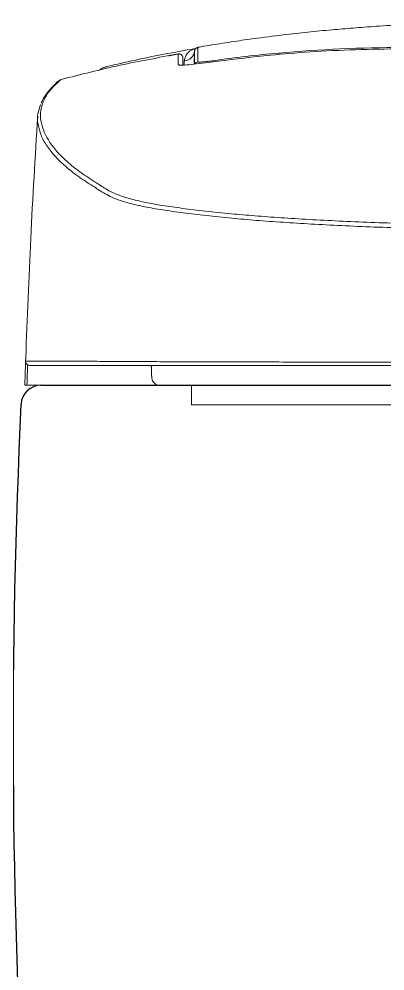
# Model space of a CAD drawing. Extents: x 2963 to 9049, y -570 to 1982.
# Drawn here: x 7612.2 to 7704.3, y 34.5 to 274 of the extents above; entities that cross this region are included whole.
import ezdxf

# ---------------------------------------------------------------- set-up
doc = ezdxf.new("R2010")
doc.units = 0
doc.header["$LTSCALE"] = 20
doc.header["$MEASUREMENT"] = 0
doc.layers.get('0').update_dxf_attribs({"linetype": 'CONTINUOUS'})
doc.layers.add('00_COMPONENTS', color=7, linetype='CONTINUOUS')

msp = doc.modelspace()

# ---------------------------------------------------------------- linework, layer by layer
at = {"color": 7, "linetype": 'Continuous', "lineweight": 15}
for p, q in [((7639.4, 181.87), (7639.4, 181.82)), ((7639.41, 181.87), (7639.41, 181.82)), ((7640.09, 181.87), (7640.09, 181.82)), ((7640.65, 181.87), (7640.65, 181.82)), ((7647.63, 181.78), (7656.67, 181.78)), ((7655.59, 180.87), (7655.59, 181.78)), ((7656.67, 181.78), (7677.71, 181.78)), ((7677.71, 181.78), (7691, 181.78)), ((7691, 181.78), (7717.32, 181.78)), ((7692.93, 176.87), (7690.94, 176.87)), ((7692.93, 176.87), (7690.94, 176.87)), ((7708.86, 176.87), (7692.93, 176.87)), ((7708.86, 176.87), (7692.93, 176.87))]:
    msp.add_line(p, q, dxfattribs=at)
at = {"color": 7, "linetype": 'Continuous', "lineweight": 15, "flags": 128}
msp.add_lwpolyline([(7677.66, 265.06), (7677.66, 265.14), (7677.65, 265.24), (7677.64, 265.31), (7677.64, 265.37), (7677.63, 265.39)], dxfattribs=at)
at = {"color": 7, "linetype": 'Continuous', "lineweight": 15}
for centre, radius, start, end in [((7653.67, 266.16), 2.74, 273.0442, 354.4422), ((7652.43, 264.2), 1, 359.9996, 100.2223), ((7659.38, 262.92), 1.86, 8.4167, 17.3652), ((7652.43, 261.48), 1, 62.5928, 99.479), ((7657.4, 262.19), 1, 98.5905, 153.9239), ((7614.85, 187.82), 1, 178.0463, 269.9997), ((7647.63, 183.78), 2, 185, 270)]:
    msp.add_arc(centre, radius, start, end, dxfattribs=at)
for points, knots in [([(7812.93, 273.95), (7809.19, 273.95), (7802.02, 273.95), (7791.73, 273.93), (7782.37, 273.9), (7773.93, 273.87), (7766.54, 273.84), (7760.16, 273.8), (7754.75, 273.77), (7750.15, 273.74), (7746.3, 273.71), (7741.81, 273.66), (7736.3, 273.57), (7729.75, 273.41), (7723.19, 273.2), (7716.7, 272.94), (7709.94, 272.61), (7703.33, 272.21), (7697.2, 271.77), (7691.47, 271.3), (7685.59, 270.74), (7679.19, 270.04), (7672.96, 269.26), (7666.9, 268.4), (7662.38, 267.7), (7659.11, 267.17), (7657.72, 266.93), (7657.21, 266.84)], [0, 0, 0, 0, 0.070455, 0.135104, 0.193948, 0.246989, 0.29423, 0.333385, 0.367403, 0.396306, 0.420078, 0.440185, 0.481122, 0.524531, 0.565128, 0.607203, 0.650633, 0.698182, 0.737901, 0.773078, 0.812433, 0.853317, 0.901758, 0.935931, 0.972857, 0.989809, 1, 1, 1, 1]), ([(7657.01, 266.64), (7653.67, 266.04), (7646.65, 264.76), (7639.08, 263.11), (7634.85, 262.13), (7634.25, 262)], [0, 0, 0, 0, 0.43844, 0.920898, 1, 1, 1, 1]), ([(7653.82, 263.42), (7653.82, 263.44), (7653.85, 263.82), (7654.04, 264.51), (7654.67, 265.49), (7655.57, 266.25), (7656.36, 266.45), (7656.68, 266.53)], [0, 0, 0, 0, 0.010605, 0.218097, 0.430239, 0.775199, 1, 1, 1, 1]), ([(7656.4, 265.89), (7656.37, 265), (7656.34, 264.05), (7656.29, 262.68), (7656.29, 262.6)], [0, 0, 0, 0, 0.942286, 1, 1, 1, 1]), ([(7656.44, 266.03), (7656.42, 266), (7656.4, 265.96), (7656.4, 265.9), (7656.4, 265.89)], [0, 0, 0, 0, 0.911054, 1, 1, 1, 1]), ([(7656.4, 262.62), (7656.4, 263), (7656.4, 263.91), (7656.4, 265.03), (7656.4, 265.73), (7656.4, 265.83), (7656.4, 265.87)], [0, 0, 0, 0, 0.239214, 0.560531, 0.790541, 1, 1, 1, 1]), ([(7656.46, 266.2), (7656.46, 266.18), (7656.43, 266.11), (7656.42, 266.07), (7656.42, 266.05), (7656.42, 266.04)], [0, 0, 0, 0, 0.125244, 0.724528, 1, 1, 1, 1]), ([(7657.22, 266.83), (7657.21, 266.83), (7657.08, 266.83), (7656.88, 266.72), (7656.66, 266.55), (7656.54, 266.38), (7656.48, 266.26), (7656.47, 266.22), (7656.46, 266.2)], [0, 0, 0, 0, 0.033516, 0.279485, 0.486779, 0.672906, 0.854685, 1, 1, 1, 1]), ([(7657.23, 266.72), (7657.23, 266.75), (7657.24, 266.82), (7657.24, 266.24), (7657.25, 265.1), (7657.25, 264.03), (7657.25, 263.18)], [0, 0, 0, 0, 0.12899, 0.41278, 0.533048, 1, 1, 1, 1]), ([(7708.49, 266.44), (7708.49, 266.44), (7704.64, 266.44), (7696.93, 266.31), (7685.93, 265.76), (7674.37, 264.84), (7666.69, 263.88), (7662.29, 263.34)], [0, 0, 0, 0, 0.000001, 0.249428, 0.498855, 0.713152, 1, 1, 1, 1]), ([(7652.26, 265.16), (7647.37, 264.27), (7637.46, 262.47), (7627.71, 259.99), (7622.76, 258.74)], [0, 0, 0, 0, 0.493187, 1, 1, 1, 1]), ([(7652.26, 265.16), (7652.33, 265.17), (7652.48, 265.19), (7652.69, 265.15), (7652.9, 265.07), (7653.08, 264.95), (7653.23, 264.79), (7653.34, 264.6), (7653.41, 264.39), (7653.42, 264.25), (7653.43, 264.18)], [0, 0, 0, 0, 0.1249972, 0.2499976, 0.3749978, 0.5000005, 0.6250002, 0.7500009, 0.8749981, 1, 1, 1, 1]), ([(7652.26, 262.47), (7652.26, 262.51), (7652.26, 262.73), (7652.26, 263.61), (7652.26, 264.56), (7652.26, 265.1), (7652.26, 265.16)], [0, 0, 0, 0, 0.043577, 0.217882, 0.91511, 1, 1, 1, 1]), ([(7653.43, 264.18), (7653.43, 263.78), (7653.43, 263.23), (7653.43, 262.56), (7653.43, 262.38)], [0, 0, 0, 0, 0.725518, 1, 1, 1, 1]), ([(7657.25, 263.18), (7657.25, 263.16), (7657.27, 263.15), (7657.36, 263.13), (7657.43, 263.12), (7657.61, 263.11), (7657.73, 263.12), (7658, 263.13), (7658.16, 263.14), (7658.52, 263.16), (7658.71, 263.18), (7659.14, 263.22), (7659.37, 263.25), (7659.85, 263.31), (7660.11, 263.34), (7660.62, 263.4), (7660.89, 263.44), (7661.15, 263.48)], [0, 0, 0, 0, 0.125, 0.125, 0.25, 0.25, 0.375, 0.375, 0.5, 0.5, 0.625, 0.625, 0.75, 0.75, 0.875, 0.875, 1, 1, 1, 1]), ([(7661.15, 263.48), (7663.89, 263.87), (7666.63, 264.22), (7672.13, 264.86), (7674.88, 265.14), (7677.63, 265.39)], [0, 0, 0, 0, 0.5, 0.5, 1, 1, 1, 1]), ([(7634.18, 261.94), (7633.93, 261.88), (7633.27, 261.72), (7632.67, 261.34), (7632.31, 261.1)], [0, 0, 0, 0, 0.391743, 1, 1, 1, 1]), ([(7634.18, 261.9), (7633.74, 261.81), (7633.22, 261.7), (7632.73, 261.27), (7632.65, 261.19)], [0, 0, 0, 0, 0.82964, 1, 1, 1, 1]), ([(7662.29, 263.34), (7661.5, 263.23), (7659.59, 262.98), (7656.76, 262.64), (7654.29, 262.4), (7652.76, 262.31), (7652.56, 262.39), (7652.49, 262.42)], [0, 0, 0, 0, 0.168116, 0.401638, 0.632952, 0.863969, 1, 1, 1, 1]), ([(7622.76, 258.74), (7621.82, 257.88), (7619.94, 256.17), (7618.35, 253.59), (7617.56, 251), (7617.58, 248.4), (7618.32, 245.81), (7619.68, 243.22), (7621.63, 240.64), (7624.22, 238.07), (7627.4, 235.5), (7630.48, 233.5), (7632.71, 232.07), (7634.04, 231.2), (7635.61, 230.34), (7637.68, 229.48), (7639.85, 228.76), (7641.78, 228.33), (7642.46, 228.18)], [0, 0, 0, 0, 0.0843051, 0.168646, 0.2530211, 0.3374148, 0.4217982, 0.5061317, 0.5902302, 0.6743286, 0.7584271, 0.8425254, 0.8709183, 0.8994035, 0.9278753, 0.9562596, 0.9845427, 1, 1, 1, 1]), ([(7622.81, 258.75), (7622.67, 258.7), (7622.51, 258.65), (7622.4, 258.56), (7622.39, 258.55), (7622.39, 258.55)], [0, 0, 0, 0, 0.8986449, 0.9942859, 1, 1, 1, 1]), ([(7622.43, 258.57), (7622.45, 258.59), (7622.54, 258.67), (7622.66, 258.71), (7622.76, 258.74)], [0, 0, 0, 0, 0.1758953, 1, 1, 1, 1]), ([(7622.43, 258.58), (7622.29, 258.47), (7621.84, 258.16), (7621.33, 257.6), (7620.45, 256.76), (7619.31, 255.44), (7618.32, 254.05), (7617.91, 253.12), (7617.75, 252.76)], [0, 0, 0, 0, 0.047626, 0.151654, 0.274531, 0.534631, 0.818453, 1, 1, 1, 1]), ([(7617.37, 246.05), (7617.22, 246.52), (7616.8, 247.86), (7616.78, 249.99), (7617.37, 251.64), (7617.65, 252.42)], [0, 0, 0, 0, 0.225373, 0.630853, 1, 1, 1, 1]), ([(7616.9, 249.48), (7616.27, 239.24), (7615.04, 219), (7614.27, 198.74), (7613.88, 188.72)], [0, 0, 0, 0, 0.505568, 1, 1, 1, 1]), ([(7812.93, 220.28), (7805.73, 220.29), (7791.33, 220.3), (7772.14, 220.42), (7755.34, 220.56), (7740.95, 220.72), (7728.4, 220.9), (7717.78, 221.12), (7709.04, 221.36), (7700.52, 221.66), (7692.4, 222.02), (7684.8, 222.42), (7677.67, 222.86), (7671.04, 223.36), (7664.61, 223.94), (7658.48, 224.57), (7652.67, 225.29), (7647.59, 226.03), (7643.2, 226.82), (7639.71, 227.64), (7637.06, 228.49), (7635.05, 229.34), (7633.48, 230.2), (7632.16, 231.06), (7629.96, 232.46), (7626.93, 234.41), (7623.7, 236.98), (7620.99, 239.61), (7618.99, 242.27), (7617.77, 244.42), (7617.47, 245.66), (7617.37, 246.05)], [0, 0, 0, 0, 0.045708, 0.091417, 0.12226, 0.153108, 0.183927, 0.203525, 0.223123, 0.243303, 0.263483, 0.283067, 0.30265, 0.32281, 0.342974, 0.366582, 0.39019, 0.414353, 0.438516, 0.463245, 0.487996, 0.512833, 0.537745, 0.562669, 0.587513, 0.660767, 0.734021, 0.812707, 0.891393, 0.966592, 1, 1, 1, 1]), ([(7642.46, 228.18), (7642.98, 228.05), (7644.59, 227.67), (7648.25, 227.05), (7653.25, 226.32), (7659.04, 225.62), (7665.14, 224.99), (7671.51, 224.44), (7678.07, 223.96), (7685.15, 223.52), (7692.72, 223.13), (7700.75, 222.79), (7709.16, 222.49), (7717.88, 222.25), (7727.25, 222.06), (7733.76, 221.97), (7737.21, 221.92)], [0, 0, 0, 0, 0.03985, 0.122584, 0.205558, 0.288531, 0.371264, 0.439972, 0.508921, 0.577855, 0.646542, 0.715303, 0.784316, 0.853329, 0.922091, 1, 1, 1, 1]), ([(7613.65, 181.82), (7613.65, 181.98), (7613.71, 183.86), (7613.78, 185.75), (7613.84, 187.48)], [0, 0, 0, 0, 0.081524, 1, 1, 1, 1]), ([(7613.88, 188.72), (7613.87, 188.52), (7613.85, 187.97), (7613.85, 187.9), (7613.85, 187.86)], [0, 0, 0, 0, 0.367682, 1, 1, 1, 1]), ([(7613.85, 187.86), (7613.98, 187.86), (7614.24, 187.85), (7615.75, 187.85), (7618.11, 187.85), (7621.32, 187.85), (7624.76, 187.84), (7627.48, 187.84), (7629.36, 187.85), (7631.74, 187.84), (7634.55, 187.82), (7638.1, 187.79), (7642.29, 187.77), (7647.44, 187.75), (7653.2, 187.73), (7659.36, 187.71), (7665.73, 187.7), (7672.77, 187.68), (7680.51, 187.66), (7688.94, 187.65), (7697.96, 187.63), (7707.47, 187.62), (7717.07, 187.61), (7726.68, 187.61), (7739.28, 187.61), (7755.15, 187.61), (7774.33, 187.61), (7793.61, 187.61), (7806.49, 187.61), (7812.93, 187.61)], [0, 0, 0, 0, 0.082443, 0.164914, 0.247393, 0.329863, 0.412307, 0.446635, 0.480977, 0.515288, 0.549572, 0.574452, 0.599413, 0.624364, 0.64923, 0.669627, 0.690091, 0.710529, 0.730893, 0.751422, 0.772041, 0.79266, 0.813188, 0.831864, 0.850556, 0.887894, 0.925278, 0.962662, 1, 1, 1, 1]), ([(7613.9, 187.51), (7613.91, 187.5), (7613.94, 187.36), (7614.02, 187.22), (7614.13, 187.14), (7614.13, 187.13)], [0, 0, 0, 0, 0.113702, 0.962048, 1, 1, 1, 1]), ([(7812.93, 186.82), (7807.63, 186.82), (7797.02, 186.82), (7781.15, 186.82), (7766.57, 186.82), (7753.27, 186.82), (7741.25, 186.82), (7729.35, 186.82), (7718.19, 186.82), (7707.87, 186.82), (7698.45, 186.82), (7689.5, 186.82), (7681.14, 186.82), (7673.47, 186.82), (7666.49, 186.82), (7660.17, 186.82), (7654.06, 186.82), (7648.33, 186.82), (7643.22, 186.82), (7639.06, 186.82), (7635.53, 186.82), (7632.72, 186.82), (7630.35, 186.82), (7628.47, 186.82), (7625.38, 186.82), (7621.33, 186.82), (7617.75, 186.82), (7615.41, 186.82), (7615.04, 186.82), (7614.85, 186.82)], [0, 0, 0, 0, 0.030841, 0.061695, 0.092537, 0.116115, 0.139723, 0.163281, 0.186791, 0.207202, 0.227703, 0.248205, 0.268618, 0.288884, 0.309224, 0.329589, 0.349889, 0.37467, 0.399537, 0.424413, 0.449208, 0.483543, 0.517905, 0.552299, 0.586678, 0.689991, 0.793339, 0.896687, 1, 1, 1, 1]), ([(7614.18, 181.82), (7614.1, 181.82), (7614.03, 181.82), (7613.9, 181.82), (7613.84, 181.82), (7613.7, 181.82), (7613.65, 181.82), (7613.65, 181.82)], [0, 0, 0, 0, 0.25, 0.25, 0.5, 0.5, 1, 1, 1, 1]), ([(7614.18, 181.82), (7618, 181.82), (7625.66, 181.82), (7636.78, 181.82), (7644.14, 181.82), (7647.37, 181.82)], [0, 0, 0, 0, 0.357725, 0.717505, 1, 1, 1, 1]), ([(7655.59, 176.87), (7655.59, 177.08), (7655.59, 177.18), (7655.59, 177.74), (7655.59, 178.77), (7655.59, 179.89), (7655.59, 180.6), (7655.59, 180.87)], [0.0390166, 0.0390166, 0.0390166, 0.0390166, 0.0691718, 0.3344097, 0.5964025, 0.8519884, 1, 1, 1, 1]), ([(7690.94, 176.87), (7687.89, 176.87), (7681.79, 176.87), (7672.67, 176.87), (7665.68, 176.87), (7661.76, 176.87), (7655.59, 176.87)], [0, 0, 0, 0, 0.2966841, 0.5938332, 0.8909858, 0.9835193, 0.9835193, 0.9835193, 0.9835193]), ([(7690.94, 176.87), (7687.89, 176.87), (7681.79, 176.87), (7672.67, 176.87), (7665.52, 176.87), (7661.42, 176.87), (7660.33, 176.87)], [0, 0, 0, 0, 0.2966817, 0.5938283, 0.8909784, 1, 1, 1, 1])]:
    msp.add_open_spline(points, degree=3, knots=knots, dxfattribs=at)
for points, degree in [([(7656.4, 265.87), (7656.4, 265.89)], 1), ([(7657.23, 266.72), (7657.23, 266.72)], 1), ([(7677.63, 265.39), (7687.96, 266.32), (7698.32, 266.78), (7708.69, 266.79)], 3), ([(7652.49, 265.22), (7649.82, 264.69)], 1), ([(7634.26, 261.94), (7634.18, 261.9)], 1), ([(7653.74, 262.39), (7653.82, 263.42)], 1), ([(7613.85, 187.91), (7613.88, 188.71)], 1), ([(7614.36, 186.97), (7614.18, 181.82)], 1), ([(7645.5, 186.82), (7645.54, 184.78)], 1), ([(7645.54, 184.78), (7645.64, 183.6)], 1), ([(7655.59, 180.87), (7655.59, 181.17), (7655.59, 181.47), (7655.59, 181.78)], 3)]:
    msp.add_open_spline(points, degree=degree, dxfattribs=at)
at = {"layer": '00_COMPONENTS', "color": 7, "linetype": 'Continuous'}
msp.add_line((7617.69, 181.82), (7812.93, 181.82), dxfattribs=at)
for centre, radius, start, end in [((7617.69, 176.82), 5, 90, 177.2592), ((9348.92, 93.95), 1738.22, 177.25925, 189.53552)]:
    msp.add_arc(centre, radius, start, end, dxfattribs=at)

doc.saveas('drawing.dxf')
